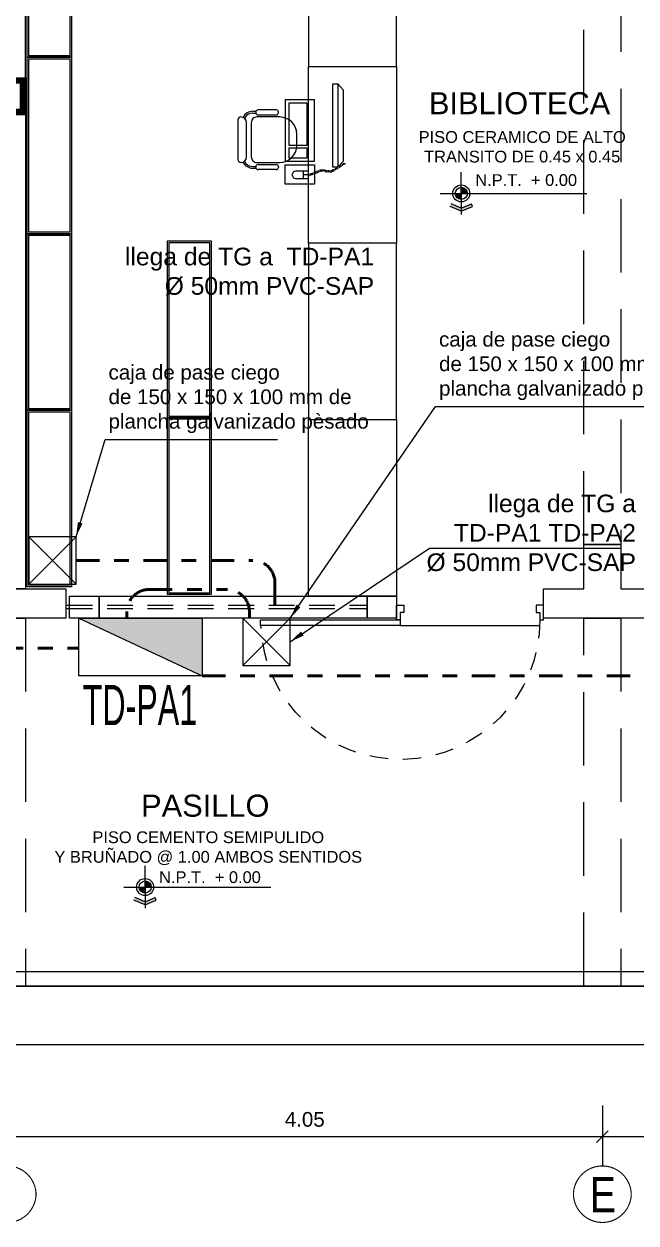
# Model space of a CAD drawing. Header units: millimetres. Extents: x 3354 to 3637, y 1117 to 1358.
# Drawn here: x 3391.22 to 3395.38, y 1228.83 to 1236.98 of the extents above; entities that cross this region are included whole.
import ezdxf

# ---------------------------------------------------------------- set-up
doc = ezdxf.new("R2010")
doc.units = ezdxf.units.MM
for name, pattern in [('DASHDOT2', [12.7, 6.35, -3.175, 0, -3.175]), ('DASHED2', [0.375, 0.25, -0.125]), ('TRAZOS2', [0.225, 0.15, -0.075])]:
    doc.linetypes.add(name, pattern=pattern)
for name, color, linetype, lineweight in [('ACCESORIOS', 4, 'Continuous', 18), ('ALIMENTADORES', 43, 'DASHDOT2', 50), ('CASCO', 252, 'Continuous', 9), ('MURO', 7, 'Continuous', 20), ('TABLERO', 122, 'Continuous', 25), ('TEXTO-CH', 2, 'Continuous', 18)]:
    doc.layers.add(name, color=color, linetype=linetype, lineweight=lineweight)
doc.layers.add('Efec-muebles', color=7, linetype='Continuous', lineweight=13, true_color=0x85826f)
doc.styles.add('1', font='arial.ttf')
doc.styles.add('2-SIETE', font='ARIALN.TTF', dxfattribs={"height": 0.07})
doc.styles.add('MARIA', font='arial.ttf', dxfattribs={"height": 0.12})
doc.styles.add('ROMAN', font='arial.ttf', dxfattribs={"width": 1.2})
doc.styles.get("Standard").update_dxf_attribs({"font": 'arial.ttf'})
doc.styles.add('style1', font='arial.ttf')
doc.styles.add('style2', font='arial.ttf')
doc.dimstyles.new('DETEX50', dxfattribs={"dimtxt": 0.065, "dimasz": 0.05, "dimexe": 0.2, "dimexo": 0.2, "dimgap": 0.03, "dimtad": 1, "dimzin": 4, "dimdsep": 46, "dimtxsty": 'ROMAN', "dimblk1": 'DOT', "dimblk2": 'DOT', "dimsah": 1, "dimcen": 0, "dimse1": 1, "dimse2": 1, "dimclrd": 256, "dimclre": 256, "dimclrt": 256, "dimadec": 0, "dimazin": 0, "dimtfac": 1, "dimtmove": 1, "dimatfit": 3, "dimfxl": 1, "dimtvp": 1, "dimtolj": 1, "dimtzin": 0, "dimarcsym": 0})
doc.dimstyles.new('Esc  1  50', dxfattribs={"dimtxt": 0.1, "dimasz": 0.08, "dimexe": 0.2, "dimexo": 0.15, "dimgap": 0.065, "dimtad": 1, "dimzin": 4, "dimdsep": 46, "dimtxsty": 'Standard', "dimblk": 'OBLIQUE', "dimcen": 0.12, "dimdle": 0.15, "dimadec": 0, "dimazin": 0, "dimtfac": 1, "dimtix": 1, "dimtmove": 0, "dimatfit": 3, "dimldrblk": 'OBLIQUE', "dimfxl": 1, "dimarcsym": 0})

# ---------------------------------------------------------------- blocks, each defined once
blk = doc.blocks.new('sdsf')
at = {"layer": 'Efec-muebles'}
for p, q in [((3315.161, 1707.7768), (3315.161, 1707.9075)), ((3315.161, 1707.9075), (3315.3599, 1707.9075)), ((3315.1884, 1707.8494), (3315.1895, 1707.8355)), ((3315.1979, 1707.8522), (3315.199, 1707.8377)), ((3315.2046, 1707.8159), (3315.2046, 1707.8707)), ((3315.2046, 1707.8707), (3315.2834, 1707.8707)), ((3315.2381, 1707.8159), (3315.2381, 1707.8707)), ((3315.3046, 1707.8634), (3315.2834, 1707.8707)), ((3315.3136, 1707.845), (3315.3046, 1707.8634)), ((3315.3599, 1707.9075), (3315.3599, 1707.7768)), ((3314.9515, 1707.7707), (3314.9521, 1707.7656)), ((3314.961, 1707.7751), (3314.9622, 1707.7656)), ((3314.9663, 1707.7534), (3315.0013, 1707.7925)), ((3314.9705, 1707.7824), (3314.9716, 1707.7679)), ((3314.98, 1707.7897), (3314.9811, 1707.7751)), ((3314.9895, 1707.7958), (3314.9906, 1707.7813)), ((3315.0001, 1707.8019), (3315.0013, 1707.788)), ((3315.0013, 1707.2261), (3315.0013, 1707.7925)), ((3315.0013, 1707.7925), (3315.0365, 1707.7925)), ((3315.0096, 1707.8081), (3315.0108, 1707.7941)), ((3315.018, 1707.8131), (3315.0191, 1707.7991)), ((3315.0275, 1707.8187), (3315.0286, 1707.8047)), ((3315.0359, 1707.8232), (3315.037, 1707.8086)), ((3315.0365, 1707.7925), (3315.0365, 1707.2261)), ((3315.0454, 1707.8271), (3315.0465, 1707.8131)), ((3315.0549, 1707.8282), (3315.056, 1707.8137)), ((3315.0644, 1707.8265), (3315.0655, 1707.8126)), ((3315.0739, 1707.8271), (3315.075, 1707.8131)), ((3315.0845, 1707.8248), (3315.0856, 1707.8109)), ((3315.094, 1707.8221), (3315.0951, 1707.8075)), ((3315.1035, 1707.8215), (3315.1046, 1707.8075)), ((3315.113, 1707.8221), (3315.1141, 1707.8081)), ((3315.1225, 1707.8226), (3315.1236, 1707.8086)), ((3315.1314, 1707.8282), (3315.1331, 1707.8137)), ((3315.1409, 1707.8316), (3315.142, 1707.817)), ((3315.1504, 1707.8349), (3315.1515, 1707.8204)), ((3315.1599, 1707.8399), (3315.161, 1707.826)), ((3315.3599, 1707.7768), (3315.161, 1707.7768)), ((3315.1694, 1707.8433), (3315.1705, 1707.8288)), ((3315.1789, 1707.8466), (3315.18, 1707.8321)), ((3315.2046, 1707.8433), (3315.2381, 1707.8433)), ((3315.2834, 1707.8159), (3315.2046, 1707.8159)), ((3315.2834, 1707.8159), (3315.3046, 1707.8232)), ((3315.3046, 1707.8232), (3315.3136, 1707.8416)), ((3315.3136, 1707.845), (3315.3136, 1707.8416)), ((3315.4064, 1707.789), (3315.4064, 1707.7929)), ((3315.4219, 1707.8083), (3315.5456, 1707.8083)), ((3315.5456, 1707.7735), (3315.4219, 1707.7735)), ((3315.5804, 1707.7985), (3315.56, 1707.7985)), ((3315.5804, 1707.7869), (3315.5609, 1707.7869)), ((3315.5611, 1707.7929), (3315.5611, 1707.789)), ((3314.9663, 1707.2668), (3314.9663, 1707.7534)), ((3315.1605, 1707.7505), (3315.1605, 1707.3349)), ((3315.3599, 1707.7505), (3315.1605, 1707.7505)), ((3315.2108, 1707.7288), (3315.2108, 1707.6628)), ((3315.3353, 1707.7288), (3315.2108, 1707.7288)), ((3315.3353, 1707.6628), (3315.3353, 1707.7288)), ((3315.3599, 1707.3349), (3315.3599, 1707.7505)), ((3315.5525, 1707.7599), (3315.3978, 1707.7599)), ((3315.5911, 1707.4892), (3315.5911, 1707.7212)), ((3315.6238, 1707.7212), (3315.6238, 1707.4892)), ((3315.6625, 1707.7599), (3315.6625, 1707.7599)), ((3315.6818, 1707.4698), (3315.6818, 1707.7405)), ((3315.2108, 1707.6628), (3315.3353, 1707.6628)), ((3315.2108, 1707.641), (3315.2108, 1707.3572)), ((3315.3353, 1707.641), (3315.2108, 1707.641)), ((3315.2818, 1707.6438), (3315.2818, 1707.5665)), ((3315.3353, 1707.3572), (3315.3353, 1707.641)), ((3315.3978, 1707.4505), (3315.5525, 1707.4505)), ((3315.6625, 1707.4505), (3315.6625, 1707.4505)), ((3315.4064, 1707.4214), (3315.4064, 1707.4175)), ((3315.5456, 1707.4368), (3315.4219, 1707.4368)), ((3315.4219, 1707.402), (3315.5456, 1707.402)), ((3315.5804, 1707.4118), (3315.56, 1707.4118)), ((3315.5804, 1707.4234), (3315.5609, 1707.4234)), ((3315.5611, 1707.4175), (3315.5611, 1707.4214)), ((3315.1605, 1707.3349), (3315.3599, 1707.3349)), ((3315.2108, 1707.3572), (3315.3353, 1707.3572)), ((3315.0013, 1707.2261), (3314.9663, 1707.2668)), ((3315.0365, 1707.2261), (3315.0013, 1707.2261))]:
    blk.add_line(p, q, dxfattribs=at)
for centre, radius, start, end in [((3315.4219, 1707.7929), 0.0155, 90, 180), ((3315.4219, 1707.789), 0.0155, 180, 270), ((3315.5456, 1707.7929), 0.0155, 0, 90), ((3315.5456, 1707.789), 0.0155, 270, 0), ((3315.5804, 1707.7212), 0.0773, 27.88061, 90), ((3315.5804, 1707.7212), 0.0657, 27.61949, 90), ((3315.3978, 1707.6438), 0.116, 90, 180), ((3315.5525, 1707.7212), 0.0387, 360, 90), ((3315.6625, 1707.7212), 0.0387, 90, 180), ((3315.6625, 1707.7405), 0.0193, 360, 90), ((3315.3978, 1707.5665), 0.116, 180, 270), ((3315.5525, 1707.4892), 0.0387, 270, 0), ((3315.5804, 1707.4892), 0.0657, 270, 332.38051), ((3315.5804, 1707.4892), 0.0773, 270, 332.11939), ((3315.6625, 1707.4892), 0.0387, 180, 270), ((3315.6625, 1707.4698), 0.0193, 270, 0), ((3315.4219, 1707.4214), 0.0155, 90, 180), ((3315.4219, 1707.4175), 0.0155, 180, 270), ((3315.5456, 1707.4214), 0.0155, 0, 90), ((3315.5456, 1707.4175), 0.0155, 270, 0)]:
    blk.add_arc(centre, radius, start, end, dxfattribs=at)
blk = doc.blocks.new('_Oblique')
at = {"color": 0, "linetype": 'ByBlock', "lineweight": -2}
blk.add_line((-0.5, -0.5), (0.5, 0.5), dxfattribs=at)
blk = doc.blocks.new('*D299')
at = {"layer": 'CASCO', "color": 0, "lineweight": -2, "transparency": 16777216}
for p, q in [((3364.4363, 1261.5034), (3364.4363, 1261.0915)), ((3368.4863, 1261.4988), (3368.4863, 1261.0915)), ((3364.2863, 1261.2915), (3368.6363, 1261.2915))]:
    blk.add_line(p, q, dxfattribs=at)
at = {"layer": 'Defpoints', "color": 0, "transparency": 16777216}
for p in [(3364.4363, 1261.6534), (3368.4863, 1261.6488), (3368.4863, 1261.2915)]:
    blk.add_point(p, dxfattribs=at)
at = {"layer": 'CASCO', "color": 0, "lineweight": -2, "transparency": 16777216, "xscale": 0.08, "yscale": 0.08, "zscale": 0.08, "rotation": 180}
blk.add_blockref('_Oblique', (3364.4363, 1261.2915), dxfattribs=at)
at = {"layer": 'CASCO', "color": 0, "lineweight": -2, "transparency": 16777216, "xscale": 0.08, "yscale": 0.08, "zscale": 0.08}
blk.add_blockref('_Oblique', (3368.4863, 1261.2915), dxfattribs=at)
at = {"layer": 'CASCO', "color": 0, "transparency": 16777216, "insert": (3366.4613, 1261.4076), "char_height": 0.1, "attachment_point": 5}
blk.add_mtext('4.05', dxfattribs=at)
blk = doc.blocks.new('*D300')
at = {"layer": 'CASCO', "color": 0, "lineweight": -2, "transparency": 16777216}
for p, q in [((3368.4863, 1261.4988), (3368.4863, 1261.0915)), ((3372.5363, 1261.5034), (3372.5363, 1261.0915)), ((3368.3363, 1261.2915), (3372.6863, 1261.2915))]:
    blk.add_line(p, q, dxfattribs=at)
at = {"layer": 'Defpoints', "color": 0, "transparency": 16777216}
for p in [(3368.4863, 1261.6488), (3372.5363, 1261.6534), (3372.5363, 1261.2915)]:
    blk.add_point(p, dxfattribs=at)
at = {"layer": 'CASCO', "color": 0, "lineweight": -2, "transparency": 16777216, "xscale": 0.08, "yscale": 0.08, "zscale": 0.08, "rotation": 180}
blk.add_blockref('_Oblique', (3368.4863, 1261.2915), dxfattribs=at)
at = {"layer": 'CASCO', "color": 0, "lineweight": -2, "transparency": 16777216, "xscale": 0.08, "yscale": 0.08, "zscale": 0.08}
blk.add_blockref('_Oblique', (3372.5363, 1261.2915), dxfattribs=at)
at = {"layer": 'CASCO', "color": 0, "transparency": 16777216, "insert": (3370.5113, 1261.4076), "char_height": 0.1, "attachment_point": 5}
blk.add_mtext('4.05', dxfattribs=at)
blk = doc.blocks.new('*D301')
at = {"layer": 'CASCO', "color": 0, "lineweight": -2, "transparency": 16777216}
for p, q in [((3372.5363, 1261.5034), (3372.5363, 1261.0915)), ((3376.5863, 1261.5034), (3376.5863, 1261.0915)), ((3372.3863, 1261.2915), (3376.7363, 1261.2915))]:
    blk.add_line(p, q, dxfattribs=at)
at = {"layer": 'Defpoints', "color": 0, "transparency": 16777216}
for p in [(3372.5363, 1261.6534), (3376.5863, 1261.6534), (3376.5863, 1261.2915)]:
    blk.add_point(p, dxfattribs=at)
at = {"layer": 'CASCO', "color": 0, "lineweight": -2, "transparency": 16777216, "xscale": 0.08, "yscale": 0.08, "zscale": 0.08, "rotation": 180}
blk.add_blockref('_Oblique', (3372.5363, 1261.2915), dxfattribs=at)
at = {"layer": 'CASCO', "color": 0, "lineweight": -2, "transparency": 16777216, "xscale": 0.08, "yscale": 0.08, "zscale": 0.08}
blk.add_blockref('_Oblique', (3376.5863, 1261.2915), dxfattribs=at)
at = {"layer": 'CASCO', "color": 0, "transparency": 16777216, "insert": (3374.5613, 1261.4076), "char_height": 0.1, "attachment_point": 5}
blk.add_mtext('4.05', dxfattribs=at)
blk = doc.blocks.new('dtyrdyt')
at = {"layer": 'CASCO'}
h = blk.add_hatch(color=256, dxfattribs=at)
h.paths.add_polyline_path([(850.1257, 424.9391), (850.167, 424.9391, 0.414214), (850.1257, 424.9804)])
h.paths.add_polyline_path([(850.1257, 424.8978), (850.1257, 424.9391), (850.0844, 424.9391, 0.414214)])
blk.add_hatch(color=256, dxfattribs=at).paths.add_polyline_path([(850.1257, 424.839), (850.057, 424.8675), (850.0494, 424.8491), (850.1257, 424.8176), (850.202, 424.8491), (850.1944, 424.8675)])
for p, q in [((850.1257, 424.9391), (850.1257, 425.0839)), ((849.9811, 424.9391), (850.9807, 424.9391)), ((850.1257, 424.9391), (850.1257, 424.7945)), ((850.1257, 424.8176), (850.0494, 424.8491)), ((850.1257, 424.839), (850.057, 424.8675)), ((850.1257, 424.839), (850.1944, 424.8675)), ((850.1257, 424.8176), (850.202, 424.8491)), ((850.202, 424.8491), (850.1944, 424.8675))]:
    blk.add_line(p, q, dxfattribs=at)
for radius in [0.0578, 0.0413]:
    blk.add_circle((850.1257, 424.9391), radius, dxfattribs=at)
blk = doc.blocks.new('THT')
for p, q in [((-1.0738, 0.4134), (-1.0138, 0.4134)), ((-1.0738, 0.2934), (-1.0738, 0.4134)), ((-1.0138, 0.4134), (-1.0138, 0.3534)), ((0.1261, 0.4134), (0.0661, 0.4134)), ((0.0661, 0.4134), (0.0661, 0.3534)), ((0.1261, 0.2934), (0.1261, 0.4134)), ((-1.0438, 0.3534), (-1.0438, 0.2934)), ((-1.0138, 0.3534), (-1.0438, 0.3534)), ((0.0661, 0.3534), (0.0961, 0.3534)), ((0.0961, 0.3534), (0.0961, 0.2934)), ((-1.0438, 0.2934), (-1.0738, 0.2934)), ((0.0961, 0.2454), (-1.0438, 0.2454)), ((0.0961, 0.2934), (0.1261, 0.2934)), ((0.0961, 0.2934), (0.0961, 0.2454)), ((1.2361, 0.2934), (0.0961, 0.2934)), ((0.0961, 0.2454), (1.2361, 0.2454)), ((1.2361, 0.2454), (1.2361, 0.2934))]:
    blk.add_line(p, q)
at = {"linetype": 'TRAZOS2'}
blk.add_arc((0.0961, 0.2934), 1.14, 180, 357.58683, dxfattribs=at)
blk = doc.blocks.new('TABLERO ELECTRICO')
at = {"layer": 'TABLERO'}
blk.add_hatch(color=256, dxfattribs=at).paths.add_polyline_path([(138.8883, 62.4182), (138.8883, 61.6883), (139.2284, 62.4182)])
blk.add_line((138.8883, 61.6883), (139.2284, 62.4182), dxfattribs=at)
blk.add_lwpolyline([(139.2284, 62.4182), (139.2284, 61.6883), (138.8883, 61.6883), (138.8883, 62.4182)], close=True, dxfattribs=at)
blk = doc.blocks.new('_Dot')
at = {"color": 0, "linetype": 'ByBlock', "lineweight": -2}
blk.add_line((-0.5, 0), (-1, 0), dxfattribs=at)
at = {"color": 0, "linetype": 'ByBlock', "const_width": 0.5}
blk.add_lwpolyline([(-0.25, 0, 1), (0.25, 0, 1)], format="xyb", close=True, dxfattribs=at)
blk = doc.blocks.new('CAJA DE PASO CUADRADO')
at = {"layer": 'ACCESORIOS', "linetype": 'Continuous', "lineweight": 20, "ltscale": 0.1}
for p, q in [((3457.1612, 1211.3571), (3457.4822, 1211.0361)), ((3457.4822, 1211.3571), (3457.1612, 1211.0361))]:
    blk.add_line(p, q, dxfattribs=at)
blk.add_lwpolyline([(3457.4822, 1211.3571), (3457.1612, 1211.3571), (3457.1612, 1211.0361), (3457.4822, 1211.0361)], close=True, dxfattribs=at)
blk = doc.blocks.new('1PIDS')
at = {"layer": 'CASCO'}
blk.add_line((3372.5613, 1265.3169), (3372.4113, 1265.3169), dxfattribs=at)
at = {"layer": 'CASCO', "ltscale": 2}
for points in [[(3368.3613, 1268.4919), (3368.6113, 1268.4919), (3368.6113, 1271.7169), (3368.3613, 1271.7169)], [(3369.1113, 1264.9669), (3370.9363, 1264.9669), (3370.9363, 1264.8169), (3369.1113, 1264.8169)]]:
    blk.add_lwpolyline(points, close=True, dxfattribs=at)
at = {"layer": 'CASCO', "linetype": 'DASHED2', "ltscale": 2}
for points in [[(3372.4113, 1271.4169), (3372.6613, 1271.4169), (3372.6613, 1265.3169), (3372.4113, 1265.3169)], [(3368.3613, 1264.8169), (3368.6113, 1264.8169), (3368.6113, 1262.3143), (3368.3613, 1262.3143)], [(3372.4113, 1264.8169), (3372.6613, 1264.8169), (3372.6613, 1262.3143), (3372.4113, 1262.3143)]]:
    blk.add_lwpolyline(points, close=True, dxfattribs=at)
at = {"layer": 'CASCO'}
for points in [[(3368.6113, 1268.4919), (3368.6113, 1268.2419), (3368.3613, 1268.2419), (3368.3613, 1268.4919)], [(3372.1363, 1265.0169), (3372.4113, 1265.0169), (3372.4113, 1265.3169), (3372.6613, 1265.3169), (3372.6613, 1265.0169), (3372.9363, 1265.0169), (3372.9363, 1264.8169), (3372.6613, 1264.8169), (3372.4113, 1264.8169), (3372.1363, 1264.8169)], [(3369.1113, 1264.8169), (3368.9113, 1264.8169), (3368.9113, 1264.9669), (3369.1113, 1264.9669)], [(3371.1363, 1264.8169), (3370.9363, 1264.8169), (3370.9363, 1264.9669), (3371.1363, 1264.9669)]]:
    blk.add_lwpolyline(points, close=True, dxfattribs=at)
at = {"layer": 'CASCO', "const_width": 0.04}
blk.add_lwpolyline([(3368.5913, 1268.4719), (3368.5913, 1268.2619), (3368.3813, 1268.2619), (3368.3813, 1268.4719)], close=True, dxfattribs=at)
at = {"layer": 'CASCO', "ltscale": 2}
blk.add_lwpolyline([(3368.4613, 1265.4669), (3368.4613, 1266.4669), (3368.4613, 1266.4669), (3366.5363, 1266.4669), (3366.5363, 1266.6169), (3368.3613, 1266.6169), (3368.3613, 1268.2419), (3368.6113, 1268.2419), (3368.6113, 1265.0169), (3368.6113, 1265.0169), (3368.4613, 1265.0169), (3368.4613, 1265.3169), (3368.3613, 1265.3169), (3368.3613, 1265.4669), (3368.4613, 1265.4669)], dxfattribs=at)
at = {"layer": 'CASCO'}
blk.add_lwpolyline([(3368.0863, 1264.8169), (3368.0863, 1265.0169), (3368.8863, 1265.0169), (3368.8863, 1264.8169), (3368.0863, 1264.8169)], dxfattribs=at)
at = {"layer": 'CASCO', "linetype": 'DASHED2', "ltscale": 0.7}
for points in [[(3368.8913, 1264.9054), (3370.9363, 1264.9054)], [(3368.8913, 1264.8822), (3370.9363, 1264.8822)]]:
    blk.add_lwpolyline(points, dxfattribs=at)
at = {"layer": 'CASCO', "lineweight": 5}
for points in [[(3356.3113, 1264.8169), (3356.3113, 1262.4143), (3380.6613, 1262.4143), (3380.6613, 1264.8169)], [(3356.2113, 1264.6669), (3356.2113, 1262.3143), (3380.7613, 1262.3143), (3380.7613, 1264.6669)]]:
    blk.add_lwpolyline(points, dxfattribs=at)
at = {"layer": 'CASCO', "lineweight": 0, "ltscale": 0.5}
for points in [[(3380.7613, 1262.3143), (3380.7613, 1262.3143), (3356.2113, 1262.3143), (3356.2113, 1262.3143)], [(3356.2113, 1262.3143), (3356.2113, 1261.9169), (3380.7613, 1261.9169), (3380.7613, 1262.3143)]]:
    blk.add_lwpolyline(points, dxfattribs=at)
at = {"layer": 'CASCO', "ltscale": 2, "const_width": 0.0076}
for points in [[(3368.6831, 1260.8947, -0.951688), (3368.2894, 1260.8947, -1)], [(3372.7331, 1260.8947, -0.951688), (3372.3394, 1260.8947, -1)]]:
    blk.add_lwpolyline(points, format="xyb", close=True, dxfattribs=at)
at = {"layer": 'CASCO'}
for p in [(2521.4509, 842.766), (2519.2991, 838.0492)]:
    blk.add_blockref('dtyrdyt', p, dxfattribs=at)
at = {"layer": 'CASCO', "xscale": -0.8333541671872685, "yscale": 0.8333541676530056, "zscale": 0.8333541672002661}
blk.add_blockref('THT', (3371.2414, 1264.5614), dxfattribs=at)
at = {"layer": 'CASCO', "style": '1'}
for p in [(3371.6718, 1267.7558), (3369.52, 1263.0154)]:
    blk.add_text('N.P.T.  + 0.00', height=0.08, dxfattribs=at).set_placement(p)
at = {"layer": 'CASCO', "style": 'style1', "width": 0.8}
blk.add_text('E', height=0.24, dxfattribs=at).set_placement((3372.4496, 1260.7769))
at = {"layer": 'CASCO'}
for s, insert, char_height, width, attachment_point, style in [('\\A1;BIBLIOTECA ', (3371.9732, 1268.3173, 0.1786), 0.15, 4.616591, 5, 'style2'), ('PISO CERAMICO DE ALTO\\PTRANSITO DE 0.45 x 0.45', (3371.991, 1267.9142), 0.079978, 2.09636, 8, '1'), ('\\A1;PASILLO', (3369.8344, 1263.5405), 0.15, 4.616591, 5, 'style2')]:
    blk.add_mtext(s, dxfattribs=dict(at, insert=insert, char_height=char_height, width=width, attachment_point=attachment_point, style=style))
at = {"layer": 'CASCO', "lineweight": 5, "insert": (3369.8548, 1263.1375), "char_height": 0.079978, "width": 2.09636, "attachment_point": 8, "style": '1'}
blk.add_mtext('PISO CEMENTO SEMIPULIDO \\PY BRUÑADO @ 1.00 AMBOS SENTIDOS', dxfattribs=at)
at = {"layer": 'CASCO'}
for base, p1, p2, picture, middle in [((3368.4863, 1261.2915), (3364.4363, 1261.6534), (3368.4863, 1261.6488), '*D299', (3366.4613, 1261.4076)), ((3372.5363, 1261.2915), (3368.4863, 1261.6488), (3372.5363, 1261.6534), '*D300', (3370.5113, 1261.4076)), ((3376.5863, 1261.2915), (3372.5363, 1261.6534), (3376.5863, 1261.6534), '*D301', (3374.5613, 1261.4076))]:
    dim = blk.add_linear_dim(base=base, p1=p1, p2=p2, dimstyle='Esc  1  50', dxfattribs=at)
    dim.commit()
    dim.dimension.update_dxf_attribs({"geometry": picture, "text_midpoint": middle})

msp = doc.modelspace()

# ---------------------------------------------------------------- linework, layer by layer
at = {"layer": 'ALIMENTADORES', "ltscale": 0.025}
for points in [[(3392.4314, 1232.5484), (3402.803, 1232.5484, 0.414214), (3402.953, 1232.6984), (3402.953, 1233.6493)], [(3383.5651, 1233.3995), (3383.5651, 1232.8864, 0.414214), (3383.7151, 1232.7364), (3391.5911, 1232.7364)], [(3391.5726, 1233.3322), (3392.7761, 1233.3322, -0.414214), (3392.9261, 1233.1822), (3392.9261, 1232.9399)], [(3391.9192, 1232.9399), (3391.9192, 1232.9842, -0.414214), (3392.0692, 1233.1342), (3392.6024, 1233.1342, -0.414214), (3392.7524, 1232.9842), (3392.7524, 1232.9399)]]:
    msp.add_lwpolyline(points, format="xyb", dxfattribs=at)
at = {"layer": 'Efec-muebles'}
for points in [[(3391.2413, 1237.9536), (3391.5413, 1237.9536), (3391.5413, 1236.7536), (3391.2413, 1236.7536)], [(3391.2513, 1237.9436), (3391.5313, 1237.9436), (3391.5313, 1236.7636), (3391.2513, 1236.7636)], [(3393.154, 1236.6899), (3393.754, 1236.6899), (3393.754, 1237.8899), (3393.154, 1237.8899)], [(3391.2413, 1236.7536), (3391.5413, 1236.7536), (3391.5413, 1235.5536), (3391.2413, 1235.5536)], [(3391.2513, 1236.7436), (3391.5313, 1236.7436), (3391.5313, 1235.5636), (3391.2513, 1235.5636)], [(3393.154, 1236.6899), (3393.754, 1236.6899), (3393.754, 1235.4899), (3393.154, 1235.4899)], [(3391.2413, 1235.5536), (3391.5413, 1235.5536), (3391.5413, 1234.3536), (3391.2413, 1234.3536)], [(3391.2513, 1235.5436), (3391.5313, 1235.5436), (3391.5313, 1234.3636), (3391.2513, 1234.3636)], [(3392.494, 1235.5028), (3392.194, 1235.5028), (3392.194, 1234.3028), (3392.494, 1234.3028)], [(3392.484, 1235.4928), (3392.204, 1235.4928), (3392.204, 1234.3128), (3392.484, 1234.3128)], [(3393.154, 1234.2899), (3393.754, 1234.2899), (3393.754, 1235.4899), (3393.154, 1235.4899)], [(3391.2413, 1234.3536), (3391.5413, 1234.3536), (3391.5413, 1233.1536), (3391.2413, 1233.1536)], [(3391.2513, 1234.3436), (3391.5313, 1234.3436), (3391.5313, 1233.1636), (3391.2513, 1233.1636)], [(3392.494, 1234.3028), (3392.194, 1234.3028), (3392.194, 1233.1028), (3392.494, 1233.1028)], [(3392.484, 1234.2928), (3392.204, 1234.2928), (3392.204, 1233.1128), (3392.484, 1233.1128)], [(3393.154, 1234.2899), (3393.754, 1234.2899), (3393.754, 1233.0899), (3393.154, 1233.0899)]]:
    msp.add_lwpolyline(points, close=True, dxfattribs=at)

# ---------------------------------------------------------------- block references
at = {"layer": 'ACCESORIOS', "xscale": 1.001, "yscale": 1.001, "zscale": 1.001}
for p in [(-69.3671, 20.9245), (-67.9101, 20.3714)]:
    msp.add_blockref('CAJA DE PASO CUADRADO', p, dxfattribs=at)
at = {"layer": 'CASCO'}
msp.add_blockref('1PIDS', (22.6178, -31.877), dxfattribs=at)
at = {"layer": 'Efec-muebles', "rotation": 180}
msp.add_blockref('sdsf', (6708.3566, 2943.7981), dxfattribs=at)
at = {"layer": 'TABLERO', "xscale": 1.151306956799999, "yscale": 1.151306956799999, "zscale": 1.151306956799999, "rotation": 270.0000021777747}
msp.add_blockref('TABLERO ELECTRICO', (3320.5689, 1392.843), dxfattribs=at)

# ---------------------------------------------------------------- texts
at = {"layer": 'MURO', "char_height": 0.12, "attachment_point": 3, "style": 'MARIA'}
for s, width, insert in [('llega de TG a  TD-PA1\\PØ 50mm PVC-SAP  ', 2.023246, (3393.6013, 1235.4587)), ('llega de TG a  \\PTD-PA1 TD-PA2\\PØ 50mm PVC-SAP  ', 2.66462, (3395.3826, 1233.7801))]:
    msp.add_mtext_dynamic_manual_height_columns(s, width=width, gutter_width=12.5, heights=[0], dxfattribs=dict(at, insert=insert))
at = {"layer": 'MURO', "char_height": 0.1, "width": 3.705257, "attachment_point": 1, "style": 'MARIA'}
for insert in [(3394.0429, 1234.8861), (3391.7939, 1234.6618)]:
    msp.add_mtext('caja de pase ciego\\Pde 150 x 150 x 100 mm de\\Pplancha galvanizado pèsado', dxfattribs=dict(at, insert=insert))
at = {"layer": 'TABLERO', "style": '2-SIETE', "width": 0.7}
msp.add_text('TD-PA1', height=0.2733, rotation=0.01727, dxfattribs=at).set_placement((3391.6179, 1232.2122, 0.1124))

# ---------------------------------------------------------------- leaders
at = {"layer": 'TEXTO-CH'}
for points in [[(3393.0296, 1232.9399), (3394.0194, 1234.3785), (3395.872, 1234.3785)], [(3391.5726, 1233.4929), (3391.7704, 1234.1542), (3392.9438, 1234.1542)], [(3393.0296, 1232.7792), (3393.9783, 1233.4149), (3395.279, 1233.4149)]]:
    msp.add_leader(points, dimstyle='DETEX50', override={"dimasz": 0.1, "dimtad": 0}, dxfattribs=at)

doc.saveas('drawing.dxf')
